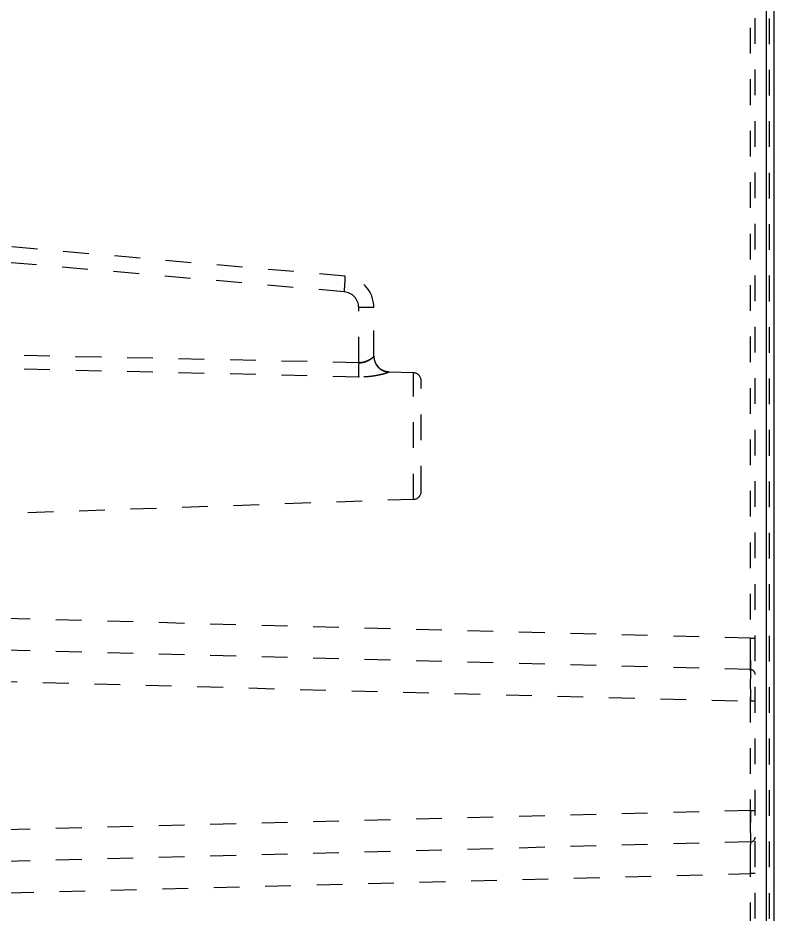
# Model space of a CAD drawing. Header units: millimetres. Extents: x -1265 to 1982, y -12197 to 1934.
# Drawn here: x 551.6 to 599.6, y -84.2 to -27.3 of the extents above; entities that cross this region are included whole.
import ezdxf

# ---------------------------------------------------------------- set-up
doc = ezdxf.new("R2010")
doc.units = ezdxf.units.MM
doc.header["$LTSCALE"] = 16.335
doc.linetypes.add('HIDDEN', pattern=[0.2, 0.1, -0.1])
doc.layers.get('0').update_dxf_attribs({"linetype": 'CONTINUOUS'})
doc.layers.add('DEFAULT_2', color=8, linetype='HIDDEN')

msp = doc.modelspace()

# ---------------------------------------------------------------- linework, layer by layer
at = {"color": 7, "linetype": 'Continuous'}
for p, q in [((599.598, -130.768), (599.598, 267)), ((599.107, -87.51), (599.107, -17.335))]:
    msp.add_line(p, q, dxfattribs=at)
at = {"layer": 'DEFAULT_2', "color": 8, "linetype": 'HIDDEN'}
for p, q in [((598.398, -117.13), (598.398, 264.87)), ((599.303, -117.146), (599.303, 264.886)), ((598.103, -114.483), (598.103, 260.223)), ((572.372, -43.672), (521.511, -39.223)), ((572.32, -44.669), (521.563, -40.228)), ((574.198, -45.665), (573.233, -45.665)), ((573.233, -49.17), (573.233, -45.665)), ((574.198, -48.764), (574.198, -45.665)), ((576.715, -49.815), (575.163, -49.761)), ((575.163, -49.763), (575.163, -49.761)), ((576.715, -57.849), (576.715, -49.815)), ((577.198, -57.349), (577.198, -50.315)), ((576.715, -57.849), (542.863, -59.031)), ((598.103, -66.659), (521.58, -64.656)), ((598.106, -68.659), (521.572, -66.655)), ((598.103, -66.659), (598.398, -66.659)), ((533.598, -68.969), (598.106, -70.659)), ((598.398, -70.659), (598.106, -70.659)), ((598.106, -77.601), (533.598, -79.29)), ((598.106, -77.601), (598.398, -77.601)), ((598.106, -79.6), (521.572, -81.604)), ((521.58, -83.604), (598.103, -81.6)), ((598.398, -81.6), (598.103, -81.6))]:
    msp.add_line(p, q, dxfattribs=at)
for centre, radius, start, end in [((572.198, -45.665), 2, 0, 85), ((572.233, -45.665), 1, 0, 85), ((289.494, -12917.346), 12871.304, 88.7368531, 88.9669042), ((291.483, -12819.007), 12772.945, 88.736047, 88.9678697), ((575.198, -48.762), 1, 180, 268), ((575.085, -48.763), 0.887, 180.0692, 186.0762), ((290.98, -11844.313), 11797.612, 88.6290935, 88.8800904), ((290.965, -11845.401), 11798.7, 88.6291445, 88.8801183), ((575.225, -48.761), 1.023, 208.5195, 213.4797), ((575.2, -48.739), 1.02, 234.155, 239.3445), ((575.23, -48.688), 1.079, 239.0913, 250.4291), ((576.698, -50.315), 0.5, 0, 88), ((576.698, -57.349), 0.5, 272, 360), ((-28.493, -69.147), 626.601, 0.098092, 0.227415), ((598.098, -68.959), 0.3, 0.0007, 88.5), ((328.402, -69.218), 269.707, 359.8566, 359.99438), ((291.072, -79.09), 307.037, 0.01399, 0.13502), ((598.098, -79.3), 0.3, 271.5, 359.9993), ((69.12, -79.39), 528.988, 359.76065, 359.91384), ((490.177, -79.971), 107.93, 359.8863, 0.1153)]:
    msp.add_arc(centre, radius, start, end, dxfattribs=at)
for points, knots in [([(572.32, -44.669), (572.331, -44.546), (572.345, -44.364), (572.362, -44.129), (572.371, -43.976), (572.377, -43.851), (572.379, -43.767), (572.378, -43.719), (572.377, -43.694), (572.376, -43.682), (572.374, -43.673), (572.372, -43.672)], [0, 0, 0, 0, 0.36977, 0.548271, 0.705887, 0.832045, 0.923727, 0.956298, 0.979854, 0.994322, 1, 1, 1, 1]), ([(573.233, -49.171), (573.354, -49.176), (573.536, -49.149), (573.756, -49.068), (573.899, -48.998), (574.019, -48.924), (574.109, -48.856), (574.166, -48.807), (574.19, -48.779), (574.198, -48.768), (574.198, -48.764)], [0, 0, 0, 0, 0.338847, 0.500947, 0.651679, 0.784585, 0.892294, 0.966737, 0.988928, 1, 1, 1, 1]), ([(574.198, -48.764), (574.198, -48.768), (574.19, -48.779), (574.166, -48.807), (574.109, -48.856), (574.019, -48.924), (573.899, -48.998), (573.756, -49.068), (573.536, -49.149), (573.354, -49.176), (573.233, -49.171)], [0, 0, 0, 0, 0.011072, 0.033263, 0.107705, 0.215415, 0.348321, 0.499054, 0.661155, 1, 1, 1, 1]), ([(574.198, -48.764), (574.198, -48.804), (574.21, -48.972), (574.265, -49.137), (574.326, -49.249)], [0, 0, 0, 0, 0.237526, 1, 1, 1, 1]), ([(573.233, -49.17), (573.229, -49.35), (573.225, -49.652), (573.226, -49.955), (573.233, -50.078)], [0, 0, 0, 0, 0.593017, 1, 1, 1, 1]), ([(573.233, -49.171), (573.229, -49.345), (573.225, -49.648), (573.226, -49.95), (573.233, -50.078)], [0, 0, 0, 0, 0.577112, 1, 1, 1, 1]), ([(575.163, -49.763), (575.163, -49.768), (575.141, -49.775), (575.112, -49.791), (575.053, -49.81), (574.979, -49.835), (574.886, -49.863), (574.735, -49.905), (574.518, -49.957), (574.229, -50.012), (573.798, -50.07), (573.461, -50.083), (573.233, -50.078)], [0, 0, 0, 0, 0.007513, 0.026775, 0.057265, 0.097847, 0.147302, 0.20438, 0.33694, 0.487968, 0.651725, 1, 1, 1, 1]), ([(575.163, -49.763), (575.123, -49.762), (574.954, -49.744), (574.791, -49.682), (574.68, -49.617)], [0, 0, 0, 0, 0.237527, 1, 1, 1, 1]), ([(574.869, -49.705), (574.893, -49.714), (574.989, -49.744), (575.089, -49.761), (575.163, -49.763)], [0, 0, 0, 0, 0.25942, 1, 1, 1, 1]), ([(598.107, -68.074), (598.107, -68.156), (598.107, -68.272), (598.107, -68.416), (598.107, -68.499), (598.107, -68.566), (598.106, -68.609), (598.107, -68.636), (598.105, -68.647), (598.109, -68.659), (598.106, -68.659)], [0, 0, 0, 0, 0.422102, 0.593338, 0.736318, 0.849757, 0.932371, 0.961717, 0.982876, 1, 1, 1, 1]), ([(598.106, -68.659), (598.109, -68.659), (598.103, -68.68), (598.11, -68.701), (598.107, -68.753), (598.109, -68.817), (598.108, -68.901), (598.109, -69.045), (598.109, -69.162), (598.109, -69.245)], [0, 0, 0, 0, 0.016611, 0.065875, 0.147201, 0.259968, 0.403355, 0.575719, 1, 1, 1, 1]), ([(598.108, -69.893), (598.108, -69.955), (598.107, -70.21), (598.106, -70.465), (598.106, -70.659)], [0, 0, 0, 0, 0.242002, 1, 1, 1, 1]), ([(598.106, -77.601), (598.106, -77.666), (598.107, -77.921), (598.108, -78.176), (598.108, -78.366)], [0, 0, 0, 0, 0.255116, 1, 1, 1, 1]), ([(598.109, -79.015), (598.109, -79.097), (598.109, -79.214), (598.108, -79.358), (598.109, -79.442), (598.107, -79.506), (598.11, -79.558), (598.103, -79.58), (598.109, -79.6), (598.106, -79.6)], [0, 0, 0, 0, 0.424282, 0.596646, 0.740032, 0.8528, 0.934125, 0.983389, 1, 1, 1, 1]), ([(598.106, -79.6), (598.109, -79.6), (598.105, -79.613), (598.107, -79.623), (598.106, -79.651), (598.107, -79.694), (598.107, -79.732), (598.107, -79.754)], [0, 0, 0, 0, 0.064939, 0.145182, 0.256475, 0.569783, 1, 1, 1, 1])]:
    msp.add_open_spline(points, degree=3, knots=knots, dxfattribs=at)
for points in [[(574.479, -49.459), (574.42, -49.398), (574.37, -49.329), (574.33, -49.256)], [(574.372, -49.325), (574.403, -49.373), (574.439, -49.418), (574.479, -49.459)], [(574.603, -49.566), (574.558, -49.534), (574.517, -49.498), (574.479, -49.459)], [(574.479, -49.459), (574.537, -49.519), (574.604, -49.571), (574.676, -49.614)]]:
    msp.add_open_spline(points, degree=3, dxfattribs=at)

doc.saveas('drawing.dxf')
